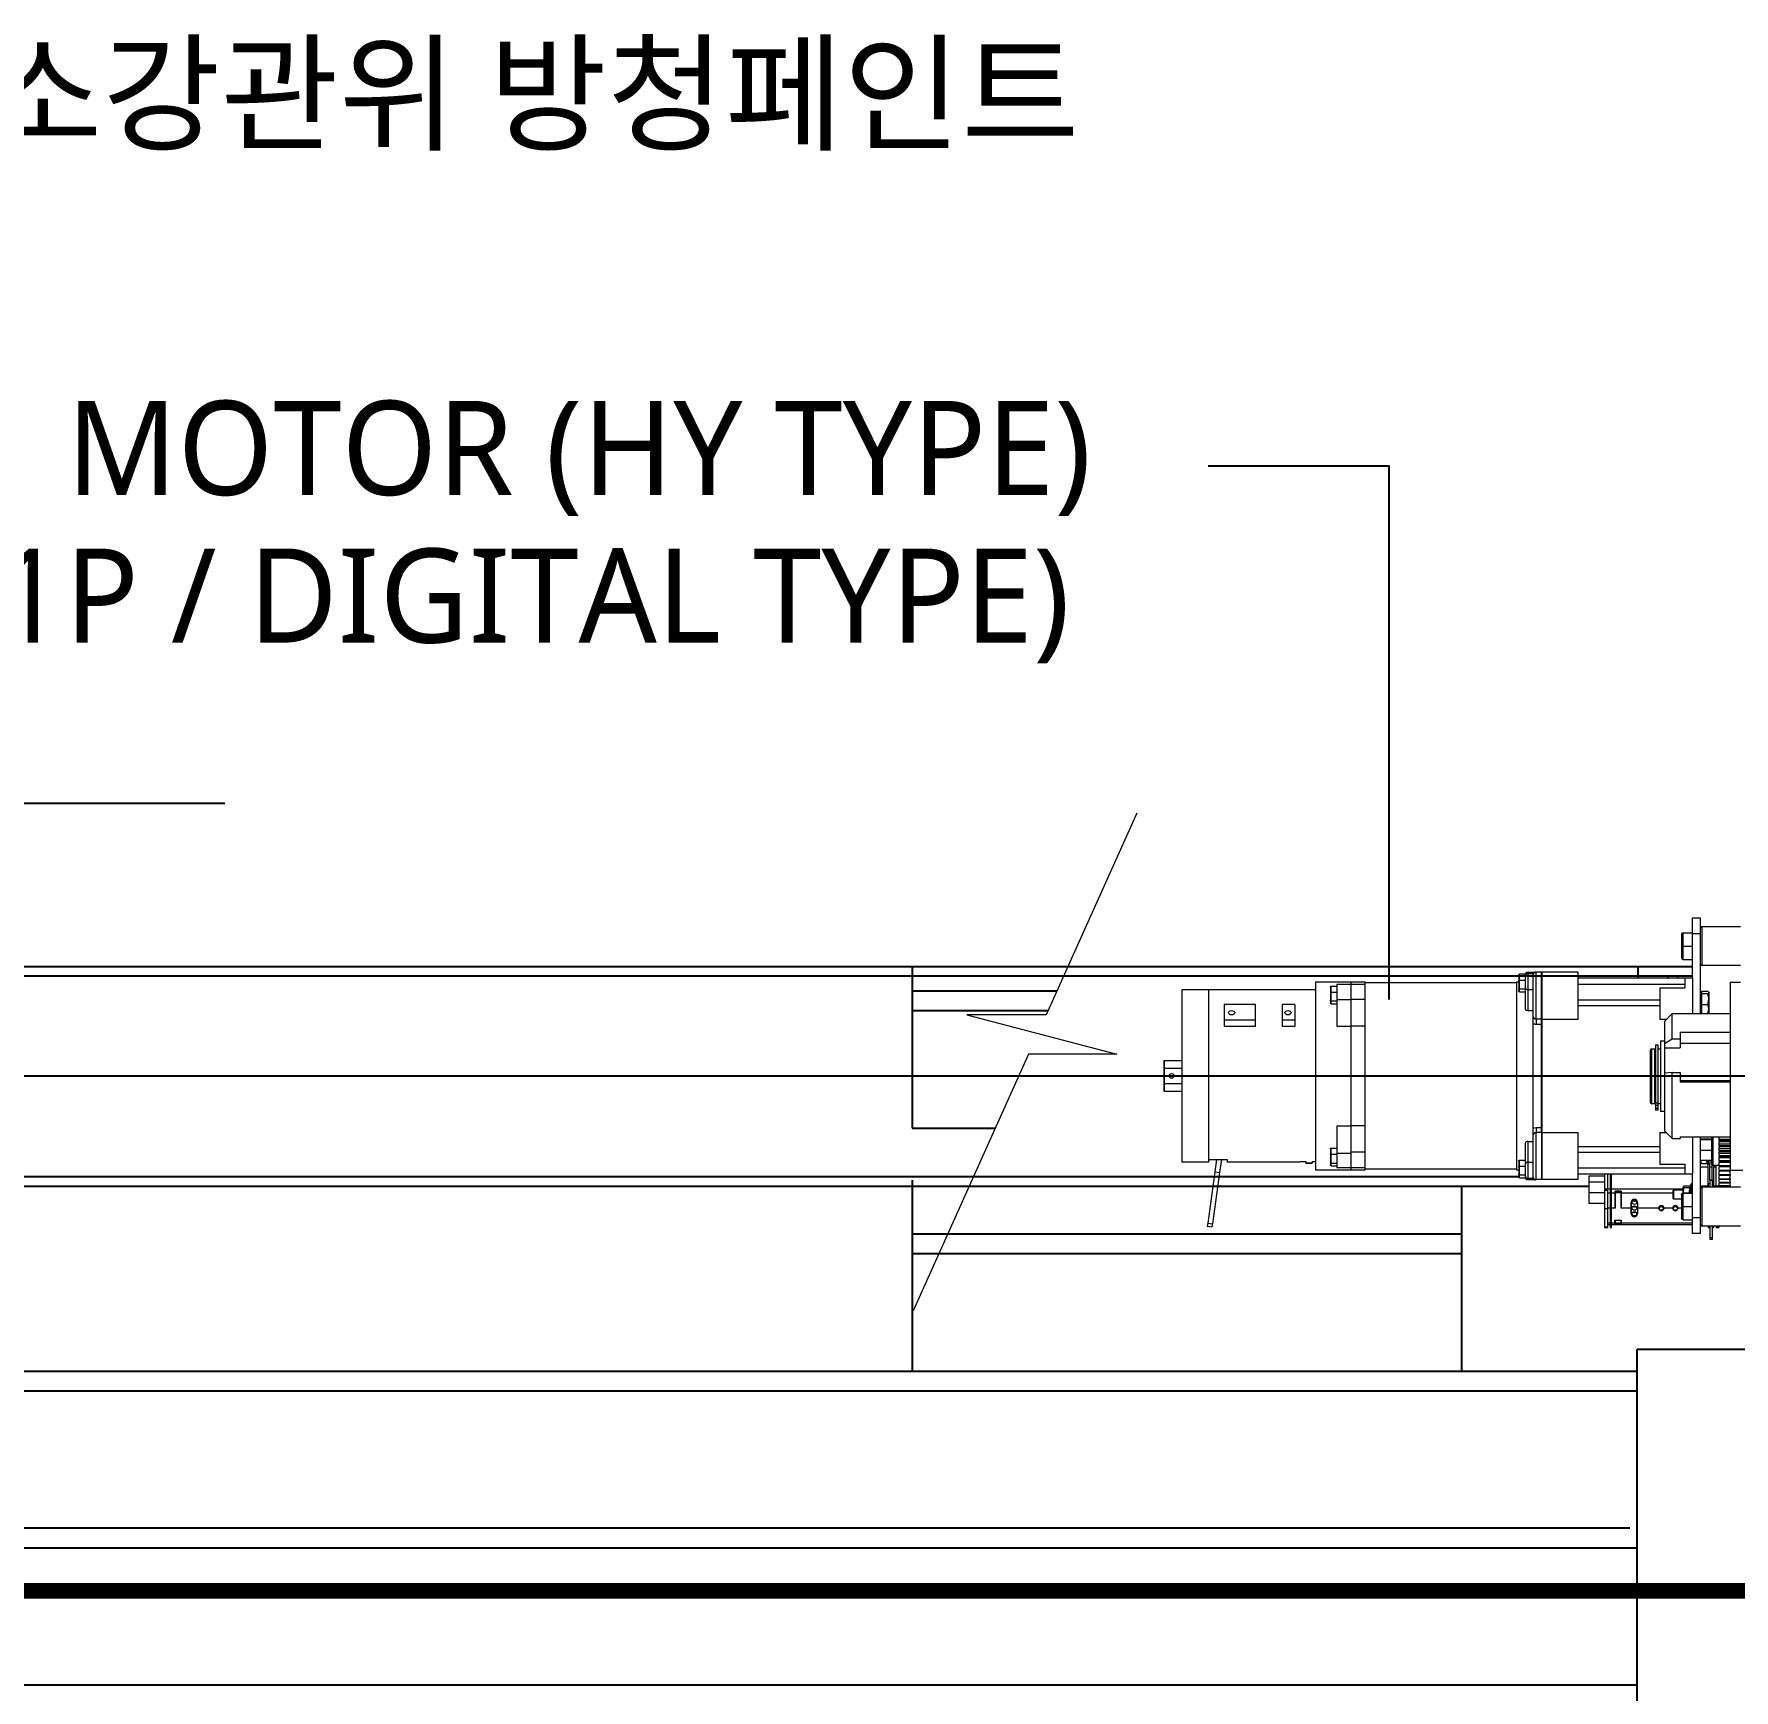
# Model space of a CAD drawing. Extents: x 930 to 96951, y 420 to 531574.
# Drawn here: x 4152 to 5235, y 10125 to 11180 of the extents above; entities that cross this region are included whole.
import ezdxf

# ---------------------------------------------------------------- set-up
doc = ezdxf.new("R2010")
doc.units = 0
doc.header["$LTSCALE"] = 200
doc.header["$MEASUREMENT"] = 0
for name, pattern in [('CEN-GAUN', [32.2, 30, -1, 0.2, -1]), ('CENTER2', [1.125, 0.75, -0.125, 0.125, -0.125]), ('HID', [2.3, 1.5, -0.8]), ('HIDDEN2', [1, 0.5, -0.5])]:
    doc.linetypes.add(name, pattern=pattern)
doc.layers.get('0').update_dxf_attribs({"linetype": 'CONTINUOUS'})
for name, color, linetype in [('524_A_SYM', 7, 'CONTINUOUS'), ('AA-AREA-1', 7, 'CONTINUOUS'), ('CEN', 1, 'CEN-GAUN'), ('CLOUD', 3, 'CONTINUOUS'), ('TEXT', 3, 'CONTINUOUS')]:
    doc.layers.add(name, color=color, linetype=linetype)
doc.styles.add('스타일1', font='malgun.ttf')

msp = doc.modelspace()

# ---------------------------------------------------------------- linework, layer by layer
at = {"color": 7, "linetype": 'Continuous', "lineweight": 15}
for p, q in [((5213.6, 10616.6), (5208.6, 10616.6)), ((5208.6, 10606.6), (5208.6, 10616.6)), ((5213.6, 10606.6), (5213.6, 10616.6)), ((5201.6, 10606.4), (5201.6, 10591.4)), ((5202.6, 10590.4), (5202.6, 10607.4)), ((5202.6, 10607.4), (5208.6, 10607.4)), ((5213.6, 10606.6), (5208.6, 10606.6)), ((5208.6, 10578.6), (5208.6, 10606.6)), ((5213.6, 10555.9), (5213.6, 10606.6)), ((5214.6, 10611.4), (5239.1, 10611.4)), ((5214.6, 10586.4), (5214.6, 10611.4)), ((5201.6, 10598.9), (5208.6, 10598.9)), ((5202.6, 10590.4), (5208.6, 10590.4)), ((5239.1, 10586.4), (5214.6, 10586.4)), ((4968.3, 10576.1), (4999.8, 10576.1)), ((4968.3, 10576.1), (4968.3, 10456.1)), ((4978.3, 10573.4), (4981.8, 10573.4)), ((4978.3, 10562.1), (4978.3, 10573.4)), ((4981.8, 10574.7), (4999.8, 10574.7)), ((4981.8, 10574.7), (4981.8, 10564.8)), ((4990.8, 10576.1), (4990.8, 10456.1)), ((4999.8, 10576.1), (4999.8, 10456.1)), ((4999.8, 10575.6), (5096.3, 10575.6)), ((5096.3, 10576.1), (5097.8, 10576.1)), ((5096.3, 10576.1), (5096.3, 10456.1)), ((5097.8, 10580.5), (5097.8, 10570.3)), ((5098.3, 10581.1), (5101.8, 10581.1)), ((5098.3, 10569.8), (5098.3, 10581.1)), ((5098.3, 10577.2), (5101.8, 10577.2)), ((5101.8, 10581.1), (5101.8, 10559.2)), ((5103.8, 10582.3), (5108.5, 10582.3)), ((5103.8, 10571.1), (5103.8, 10582.3)), ((5103.8, 10581.4), (5106.8, 10581.4)), ((5106.8, 10581.3), (5106.8, 10580.3)), ((5106.8, 10580.3), (5106.8, 10554.3)), ((5135.6, 10582.3), (5108.5, 10582.3)), ((5108.8, 10552.3), (5108.8, 10582.3)), ((5112.3, 10552.3), (5112.3, 10582.3)), ((5112.6, 10582.3), (5112.6, 10552.3)), ((5135.6, 10552.3), (5135.6, 10582.3)), ((5135.6, 10578.6), (5208.6, 10578.6)), ((5135.6, 10574.6), (5203.6, 10574.6)), ((5203.6, 10578.6), (5203.6, 10572.3)), ((5208.6, 10578.6), (5208.6, 10555.9)), ((5232.6, 10575.9), (5239.1, 10575.9)), ((5232.6, 10575.9), (5232.6, 10455.3)), ((4883.1, 10571.1), (4900.1, 10571.1)), ((4883.1, 10571.1), (4883.1, 10461.1)), ((4900.1, 10571.1), (4968.3, 10571.1)), ((4900.1, 10571.1), (4900.1, 10461.1)), ((4977.8, 10572.8), (4977.8, 10562.6)), ((4978.3, 10569.5), (4981.8, 10569.5)), ((4978.3, 10563.9), (4981.8, 10563.9)), ((4978.3, 10562.1), (4981.8, 10562.1)), ((4981.8, 10564.8), (4990.8, 10564.8)), ((4981.8, 10564.8), (4981.8, 10547.8)), ((4999.8, 10564.8), (4990.8, 10564.8)), ((5098.3, 10571.6), (5101.8, 10571.6)), ((5098.3, 10569.8), (5101.8, 10569.8)), ((5103.8, 10571.1), (5106.8, 10571.1)), ((5103.8, 10557.8), (5103.8, 10571.1)), ((5135.6, 10564.6), (5187.6, 10564.6)), ((5187.6, 10572.3), (5187.6, 10552.3)), ((5187.6, 10572.3), (5203.6, 10572.3)), ((5213.6, 10569.6), (5214.2, 10569.6)), ((5214.2, 10570.2), (5214.2, 10556)), ((5214.2, 10570.2), (5218.3, 10570.2)), ((5214.2, 10568.7), (5218.3, 10568.7)), ((5218.6, 10570), (5218.3, 10570.2)), ((5218.3, 10561.6), (5218.9, 10565.1)), ((5218.9, 10569.5), (5218.7, 10569.7)), ((5218.8, 10569.7), (5218.9, 10569.6)), ((5218.9, 10569.6), (5218.9, 10558.8)), ((4910.1, 10561.7), (4910.1, 10547.7)), ((4930.1, 10561.7), (4910.1, 10561.7)), ((4930.1, 10551.7), (4910.1, 10551.7)), ((4930.1, 10547.7), (4930.1, 10561.7)), ((4955.1, 10561.7), (4947.1, 10561.7)), ((4947.1, 10561.7), (4947.1, 10547.7)), ((4955.1, 10551.7), (4947.1, 10551.7)), ((4955.1, 10561.7), (4955.1, 10547.7)), ((5103.8, 10557.8), (5106.8, 10557.8)), ((5106.8, 10554.3), (5106.8, 10549.6)), ((5112.6, 10552.3), (5108.8, 10552.3)), ((5108.8, 10552.3), (5108.8, 10549.1)), ((5112.3, 10480), (5112.3, 10552.3)), ((5112.6, 10552.3), (5112.6, 10480)), ((5112.6, 10552.3), (5135.6, 10552.3)), ((5135.6, 10561.1), (5187.6, 10561.1)), ((5187.6, 10552.3), (5192, 10552.3)), ((5190.6, 10550.9), (5195.6, 10555.9)), ((5195.6, 10555.9), (5232.6, 10555.9)), ((5195.6, 10539.7), (5195.6, 10555.9)), ((5214.2, 10556.6), (5213.6, 10556.6)), ((5214.2, 10561.6), (5218.3, 10561.6)), ((5214.2, 10556), (5218.3, 10556)), ((5218.3, 10556), (5218.9, 10558.8)), ((5218.9, 10556.6), (5218.8, 10556.5)), ((5218.9, 10558.8), (5218.9, 10556.6)), ((4930.1, 10547.7), (4910.1, 10547.7)), ((4955.1, 10547.7), (4947.1, 10547.7)), ((4981.8, 10547.8), (4990.8, 10547.8)), ((4999.8, 10547.8), (4990.8, 10547.8)), ((5106.8, 10549.6), (5106.8, 10482.6)), ((5108.8, 10549.1), (5112.3, 10549.1)), ((5190.6, 10550.9), (5190.6, 10517.8)), ((5200.6, 10544.1), (5200.6, 10539.7)), ((5200.6, 10544.1), (5232.6, 10544.1)), ((5181.6, 10532.4), (5181.6, 10499.4)), ((5182.6, 10533.4), (5184.6, 10533.4)), ((5182.6, 10498.4), (5182.6, 10533.4)), ((5184.6, 10498.4), (5184.6, 10533.4)), ((5184.6, 10531.9), (5185, 10531.9)), ((5185, 10536), (5186.6, 10536)), ((5185, 10536), (5185, 10494.3)), ((5186.6, 10494.3), (5186.6, 10536)), ((5186.6, 10533.4), (5188.1, 10533.4)), ((5188.1, 10538.4), (5190.6, 10538.4)), ((5188.1, 10538.4), (5188.1, 10493.4)), ((5190.6, 10536.8), (5195.6, 10539.7)), ((5190.6, 10534), (5200.6, 10534)), ((5195.6, 10539.7), (5200.6, 10539.7)), ((5200.6, 10539.7), (5200.6, 10534)), ((5200.6, 10537.1), (5232.6, 10537.1)), ((4871.6, 10525.3), (4871.6, 10506.9)), ((4872.1, 10506.3), (4872.1, 10525.9)), ((4872.1, 10525.9), (4883.1, 10525.9)), ((4872.1, 10521), (4883.1, 10521)), ((4872.1, 10511.2), (4883.1, 10511.2)), ((5195.6, 10518.2), (5190.6, 10517.8)), ((5190.6, 10517.8), (5190.6, 10481.2)), ((5195.6, 10518.2), (5200.6, 10518.2)), ((5195.6, 10476.2), (5195.6, 10518.2)), ((5200.6, 10518.2), (5200.6, 10512.4)), ((5200.6, 10513.2), (5232.6, 10513.2)), ((5200.6, 10512.4), (5232.6, 10512.4)), ((4872.1, 10506.3), (4883.1, 10506.3)), ((5184.6, 10498.4), (5182.6, 10498.4)), ((5185, 10499.9), (5184.6, 10499.9)), ((5186.6, 10498.8), (5185, 10498.8)), ((5185, 10497.4), (5186.6, 10497.4)), ((5188.1, 10498.4), (5186.6, 10498.4)), ((5186.6, 10495.4), (5185, 10495.4)), ((5186.6, 10494.3), (5185, 10494.3)), ((5190.6, 10493.4), (5188.1, 10493.4)), ((4981.8, 10484.4), (4990.8, 10484.4)), ((4981.8, 10484.4), (4981.8, 10466.9)), ((4999.8, 10484.4), (4990.8, 10484.4)), ((5106.8, 10482.6), (5106.8, 10478)), ((5106.8, 10478), (5106.8, 10452)), ((5112.3, 10483.1), (5108.8, 10483.1)), ((5108.8, 10483.1), (5108.8, 10480)), ((5112.6, 10480), (5108.8, 10480)), ((5108.8, 10450), (5108.8, 10480)), ((5112.3, 10480), (5112.3, 10450)), ((5112.6, 10480), (5112.6, 10450)), ((5112.6, 10480), (5135.6, 10480)), ((5135.6, 10450), (5135.6, 10480)), ((5187.6, 10480), (5191.8, 10480)), ((5187.6, 10480), (5187.6, 10459.9)), ((5190.6, 10481.2), (5195.6, 10476.2)), ((5195.6, 10476.2), (5200.6, 10476.2)), ((5200.6, 10477.3), (5200.6, 10476.2)), ((5200.6, 10477.3), (5232.6, 10477.3)), ((5208.6, 10477.3), (5208.6, 10453.6)), ((5213.6, 10425.6), (5213.6, 10477.3)), ((5220.6, 10475.9), (5213.6, 10475.9)), ((5220.6, 10477.3), (5220.6, 10460.1)), ((5221.6, 10459.1), (5221.6, 10477.3)), ((5232.6, 10475.6), (5225.6, 10475.6)), ((4977.8, 10469.6), (4977.8, 10459.4)), ((4978.3, 10470.1), (4981.8, 10470.1)), ((4978.3, 10458.8), (4978.3, 10470.1)), ((4978.3, 10466.3), (4981.8, 10466.3)), ((4981.8, 10466.9), (4990.8, 10466.9)), ((4981.8, 10466.9), (4981.8, 10457.5)), ((4999.8, 10467.5), (4990.8, 10467.5)), ((5101.8, 10473), (5101.8, 10451.2)), ((5103.8, 10474.4), (5106.8, 10474.4)), ((5103.8, 10461.1), (5103.8, 10474.4)), ((5135.6, 10471.1), (5187.6, 10471.1)), ((5135.6, 10467.6), (5187.6, 10467.6)), ((5220.6, 10475.3), (5213.6, 10475.3)), ((5220.6, 10468.5), (5213.6, 10468.5)), ((5225.6, 10475), (5232.6, 10475)), ((5225.6, 10475), (5225.6, 10474.2)), ((5232.6, 10474.2), (5225.6, 10474.2)), ((5232.6, 10472.7), (5225.6, 10472.7)), ((5225.6, 10471.8), (5232.6, 10471.8)), ((5225.6, 10471.8), (5225.6, 10471)), ((5232.6, 10471), (5225.6, 10471)), ((5232.6, 10469.7), (5225.6, 10469.7)), ((5225.6, 10468.5), (5232.6, 10468.5)), ((5225.6, 10468.5), (5225.6, 10467.7)), ((5232.6, 10467.7), (5225.6, 10467.7)), ((5232.6, 10466.7), (5225.6, 10466.7)), ((5225.6, 10465.3), (5232.6, 10465.3)), ((5225.6, 10465.3), (5225.6, 10464.5)), ((5232.6, 10464.5), (5225.6, 10464.5)), ((4900.1, 10461.1), (4883.1, 10461.1)), ((4904.2, 10455), (4899.6, 10422.3)), ((4900.1, 10462.8), (4912.1, 10462.8)), ((4907.2, 10454.6), (4902.6, 10421.9)), ((4905.3, 10462.8), (4904.2, 10455)), ((4904.2, 10455), (4907.2, 10454.6)), ((4908.3, 10462.8), (4907.2, 10454.6)), ((4912.1, 10462.8), (4912.1, 10461.1)), ((4958.3, 10461.1), (4912.1, 10461.1)), ((4958.3, 10461.1), (4958.3, 10461.6)), ((4958.3, 10461.6), (4962.1, 10461.6)), ((4962.1, 10461.6), (4962.1, 10460.6)), ((4962.1, 10460.8), (4966.1, 10460.8)), ((4962.1, 10460.6), (4966.1, 10460.6)), ((4966.1, 10461.6), (4966.1, 10460.6)), ((4966.1, 10461.6), (4968.3, 10461.6)), ((4999.8, 10456.1), (4968.3, 10456.1)), ((4978.3, 10460.6), (4981.8, 10460.6)), ((4978.3, 10458.8), (4981.8, 10458.8)), ((4999.8, 10457.5), (4981.8, 10457.5)), ((5096.3, 10456.6), (4999.8, 10456.6)), ((5097.8, 10456.1), (5096.3, 10456.1)), ((5097.8, 10461.9), (5097.8, 10451.7)), ((5098.3, 10462.5), (5101.8, 10462.5)), ((5098.3, 10451.2), (5098.3, 10462.5)), ((5098.3, 10458.6), (5101.8, 10458.6)), ((5103.8, 10461.1), (5106.8, 10461.1)), ((5103.8, 10450), (5103.8, 10461.1)), ((5135.6, 10457.6), (5203.6, 10457.6)), ((5187.6, 10459.9), (5203.6, 10459.9)), ((5203.6, 10459.9), (5203.6, 10453.6)), ((5220.6, 10462.3), (5213.6, 10462.3)), ((5213.8, 10460.6), (5213.6, 10461)), ((5213.6, 10458.2), (5218.6, 10458.2)), ((5214.2, 10460.2), (5213.8, 10462.3)), ((5214.2, 10460.2), (5217.7, 10460.2)), ((5217.4, 10462.3), (5217.7, 10460.2)), ((5218.6, 10459.1), (5218.2, 10460.1)), ((5218.6, 10460), (5219.6, 10460)), ((5218.6, 10447.2), (5218.6, 10460)), ((5218.8, 10460), (5218.8, 10462.3)), ((5219.6, 10462.3), (5219.6, 10459.8)), ((5219.6, 10449.8), (5219.6, 10459.8)), ((5219.6, 10458.2), (5221.1, 10458.2)), ((5221.6, 10459.1), (5220.6, 10460.1)), ((5221.1, 10449.8), (5221.1, 10459.6)), ((5225.6, 10459.1), (5221.6, 10459.1)), ((5222.1, 10446.1), (5222.1, 10459.1)), ((5222.1, 10458.2), (5223.6, 10458.2)), ((5223.6, 10446.1), (5223.6, 10459.1)), ((5232.6, 10463.8), (5225.6, 10463.8)), ((5225.6, 10462.1), (5232.6, 10462.1)), ((5225.6, 10462.1), (5225.6, 10461.3)), ((5232.6, 10461.3), (5225.6, 10461.3)), ((5232.6, 10461.2), (5225.6, 10461.2)), ((5232.6, 10460.9), (5225.6, 10460.9)), ((5225.6, 10459), (5232.6, 10459)), ((5225.6, 10459), (5225.6, 10458.3)), ((5232.6, 10458.3), (5225.6, 10458.3)), ((5232.6, 10458.2), (5225.6, 10458.2)), ((5232.6, 10458.1), (5225.6, 10458.1)), ((5225.6, 10456), (5232.6, 10456)), ((5225.6, 10456), (5225.6, 10455.3)), ((5232.6, 10455.3), (5225.6, 10455.3)), ((5240.6, 10455.9), (5232.6, 10455.9)), ((5098.3, 10453), (5101.8, 10453)), ((5098.3, 10451.2), (5101.8, 10451.2)), ((5106.8, 10450.8), (5103.8, 10450.8)), ((5103.8, 10450), (5108.8, 10450)), ((5106.8, 10452), (5106.8, 10450.8)), ((5135.6, 10450), (5108.8, 10450)), ((5135.6, 10453.6), (5208.6, 10453.6)), ((5142.5, 10452.5), (5142.5, 10434.9)), ((5142.5, 10452.5), (5152.5, 10452.5)), ((5142.5, 10448.7), (5152.5, 10448.7)), ((5152.5, 10453.6), (5152.5, 10419.4)), ((5154.5, 10443.9), (5152.5, 10443.9)), ((5152.5, 10443.3), (5154.5, 10443.3)), ((5154.5, 10419.4), (5154.5, 10453.6)), ((5156, 10444), (5154.5, 10444)), ((5156, 10453.6), (5156, 10419.4)), ((5157, 10443.9), (5156, 10443.9)), ((5156, 10443.3), (5157, 10443.3)), ((5157, 10419.4), (5157, 10453.6)), ((5202.6, 10444), (5157, 10444)), ((5196.1, 10443.1), (5196.7, 10443.6)), ((5196.1, 10438.2), (5196.1, 10443.1)), ((5196.7, 10443.6), (5202.6, 10443.6)), ((5196.7, 10437.6), (5196.7, 10443.6)), ((5202.6, 10445.4), (5202.8, 10445.7)), ((5202.6, 10441.5), (5202.6, 10445.4)), ((5203.2, 10446.1), (5206.7, 10446.1)), ((5203.2, 10444.9), (5206.7, 10444.9)), ((5207.2, 10446.2), (5207.8, 10447.6)), ((5207.8, 10447.6), (5208.6, 10447.6)), ((5207.8, 10441.5), (5207.8, 10447.6)), ((5208.6, 10425.6), (5208.6, 10453.6)), ((5213.6, 10445.4), (5213.8, 10445.7)), ((5214.2, 10446.1), (5217.7, 10446.1)), ((5214.6, 10445.4), (5239.1, 10445.4)), ((5214.6, 10420.4), (5214.6, 10445.4)), ((5218.2, 10446.2), (5218.8, 10447.6)), ((5218.8, 10447.6), (5219.6, 10447.6)), ((5218.8, 10445.4), (5218.8, 10447.6)), ((5219.6, 10449.8), (5221.1, 10449.8)), ((5219.6, 10449.8), (5219.6, 10449.6)), ((5219.6, 10449.6), (5221.1, 10449.6)), ((5219.6, 10449.6), (5219.6, 10445.4)), ((5221.1, 10449.8), (5221.1, 10449.6)), ((5221.1, 10449.6), (5221.1, 10445.4)), ((5221.1, 10445.6), (5221.6, 10445.6)), ((5221.6, 10446.1), (5224.7, 10446.1)), ((5221.6, 10446.1), (5221.6, 10445.4)), ((5225.1, 10445.4), (5225.1, 10445.5)), ((5225.6, 10453.2), (5232.6, 10453.2)), ((5225.6, 10453.2), (5225.6, 10452.6)), ((5232.6, 10452.6), (5225.6, 10452.6)), ((5225.6, 10450.6), (5232.6, 10450.6)), ((5225.6, 10450.6), (5225.6, 10450)), ((5232.6, 10450), (5225.6, 10450)), ((5225.6, 10448.3), (5232.6, 10448.3)), ((5225.6, 10448.3), (5225.6, 10447.7)), ((5232.6, 10447.7), (5225.6, 10447.7)), ((5225.6, 10446.2), (5232.6, 10446.2)), ((5225.6, 10446.2), (5225.6, 10445.7)), ((5232.6, 10445.7), (5225.6, 10445.7)), ((5232.6, 10453.2), (5232.6, 10452.6)), ((5232.6, 10450.6), (5232.6, 10450)), ((5232.6, 10448.3), (5232.6, 10447.7)), ((5232.6, 10446.2), (5232.6, 10445.7)), ((5142.5, 10441.8), (5152.5, 10441.8)), ((5142.5, 10434.9), (5152.5, 10434.9)), ((5154.5, 10441.6), (5156, 10441.6)), ((5157, 10441.6), (5159.2, 10441.6)), ((5163.1, 10442.7), (5159.2, 10442.7)), ((5159.2, 10431.9), (5159.2, 10442.7)), ((5159.2, 10442.6), (5163, 10442.6)), ((5159.2, 10442.6), (5159.2, 10431.9)), ((5159.2, 10441.7), (5163, 10441.7)), ((5159.2, 10432.2), (5159.2, 10432.2)), ((5163, 10442.6), (5163, 10431.9)), ((5163.1, 10432.2), (5163, 10432.2)), ((5163.1, 10431.9), (5163.1, 10442.7)), ((5163.1, 10441.6), (5196.1, 10441.6)), ((5169.5, 10431.9), (5169.5, 10435.5)), ((5169.6, 10435.5), (5169.6, 10435.9)), ((5169.6, 10428.2), (5169.6, 10435.5)), ((5173.5, 10435.5), (5173.5, 10435.9)), ((5173.5, 10435.5), (5173.5, 10428.2)), ((5173.5, 10435.5), (5173.5, 10431.9)), ((5196.7, 10437.6), (5196.1, 10438.2)), ((5201.6, 10437.6), (5196.7, 10437.6)), ((5201.6, 10440.5), (5201.6, 10425.4)), ((5202.6, 10441.5), (5208.6, 10441.5)), ((5202.6, 10441.3), (5202.6, 10441.5)), ((5202.6, 10441.3), (5208.6, 10441.3)), ((5202.6, 10424.3), (5202.6, 10441.3)), ((5202.6, 10432.8), (5208.6, 10432.8)), ((4899.6, 10422.3), (4902.6, 10421.9)), ((5152.5, 10431.5), (5154.5, 10431.5)), ((5156, 10431.9), (5154.5, 10431.9)), ((5156, 10422.2), (5154.5, 10422.2)), ((5154.5, 10421.3), (5156, 10421.3)), ((5156, 10431.5), (5157, 10431.5)), ((5159.2, 10431.9), (5157, 10431.9)), ((5159.1, 10422.2), (5157, 10422.2)), ((5157, 10421.3), (5208.6, 10421.3)), ((5159.1, 10424.2), (5163.1, 10424.2)), ((5159.1, 10421.8), (5159.1, 10424.2)), ((5159.2, 10424), (5159.1, 10424)), ((5159.2, 10422.7), (5159.1, 10422.7)), ((5163.1, 10421.8), (5159.1, 10421.8)), ((5159.2, 10424.2), (5159.2, 10421.8)), ((5159.2, 10424.1), (5163.1, 10424.1)), ((5163.1, 10422.2), (5159.2, 10422.2)), ((5159.2, 10421.8), (5163.1, 10421.8)), ((5169.5, 10431.9), (5163, 10431.9)), ((5163.1, 10424.2), (5163.1, 10421.8)), ((5163.1, 10421.8), (5163.1, 10424.2)), ((5163.1, 10424), (5163.1, 10424)), ((5163.1, 10422.7), (5163.1, 10422.7)), ((5208.6, 10422.2), (5163.1, 10422.2)), ((5169.5, 10428.2), (5169.5, 10431.9)), ((5169.6, 10428.7), (5169.5, 10429.1)), ((5186.9, 10431.9), (5173.5, 10431.9)), ((5173.5, 10431.9), (5173.5, 10428.2)), ((5173.5, 10429.1), (5173.5, 10428.7)), ((5186.9, 10431.8), (5186.9, 10431.9)), ((5190.4, 10431.9), (5190.4, 10431.8)), ((5195.9, 10431.9), (5190.4, 10431.9)), ((5195.9, 10431.8), (5195.9, 10431.9)), ((5199.4, 10431.9), (5199.4, 10431.8)), ((5201.6, 10431.9), (5199.4, 10431.9)), ((5202.6, 10424.3), (5208.6, 10424.3)), ((5213.6, 10425.6), (5208.6, 10425.6)), ((5208.6, 10415.6), (5208.6, 10425.6)), ((5213.6, 10415.6), (5213.6, 10425.6)), ((5213.6, 10421.3), (5213.6, 10421.3)), ((4899.3, 10420.4), (4902.3, 10419.9)), ((5154.5, 10419.7), (5152.5, 10419.7)), ((5152.5, 10419.4), (5154.5, 10419.4)), ((5157, 10419.7), (5156, 10419.7)), ((5156, 10419.4), (5157, 10419.4)), ((5213.6, 10415.6), (5208.6, 10415.6)), ((5239.1, 10420.4), (5214.6, 10420.4)), ((5218.6, 10420.4), (5218.6, 10419.4)), ((5219.6, 10419.7), (5218.6, 10419.7)), ((5218.6, 10419.4), (5219.6, 10419.4)), ((5219.6, 10420.4), (5219.6, 10413.1)), ((5219.6, 10413.1), (5221.1, 10413.1)), ((5219.6, 10413.1), (5219.6, 10411.9)), ((5221.1, 10411.9), (5219.6, 10411.9)), ((5221.1, 10420.4), (5221.1, 10413.1)), ((5222.1, 10419.7), (5221.1, 10419.7)), ((5221.1, 10419.4), (5222.1, 10419.4)), ((5221.1, 10413.1), (5221.1, 10411.9)), ((5222.1, 10419.4), (5222.1, 10420.4)), ((5223.6, 10420.4), (5223.6, 10419.4)), ((5225.6, 10419.7), (5223.6, 10419.7)), ((5223.6, 10419.4), (5225.6, 10419.4)), ((5225.6, 10419.4), (5225.6, 10420.4))]:
    msp.add_line(p, q, dxfattribs=at)
at = {"color": 4}
for p, q in [((4711.3, 10585.9, 0), (4711.3, 10482.8, 0)), ((4711.3, 10570.3, 0), (4803.6, 10570.3, 0)), ((4711.3, 10557.8, 0), (4798, 10557.8, 0)), ((4711.3, 10482.8, 0), (4764.3, 10482.8, 0)), ((4711.3, 10449.7), (4711.3, 10327.9)), ((5061.3, 10445.9), (5061.3, 10327.9)), ((4711.3, 10415.4), (5061.3, 10415.4)), ((4711.3, 10402.9), (5061.3, 10402.9)), ((2373.9, 10327.9), (5173.3, 10327.9)), ((2373.9, 10315.4), (5173.3, 10315.4)), ((5168.6, 10227.9), (2369.2, 10227.9)), ((2373.9, 10215.4), (5173.3, 10215.4)), ((2373.9, 10127.9), (5173.3, 10127.9))]:
    msp.add_line(p, q, dxfattribs=at)
at = {"color": 1, "linetype": 'CENTER2', "ltscale": 50}
msp.add_line((5421.6, 10515.9, 0), (2173.5, 10515.9, 0), dxfattribs=at)
for p, q in [((5173.3, 10341.9), (5273.6, 10341.9)), ((5173.3, 7197.8), (5173.3, 10341.9))]:
    msp.add_line(p, q)
at = {"color": 1}
msp.add_line((5268.9, 10187.8), (2273.5, 10187.8), dxfattribs=at)
at = {"color": 1, "elevation": 0}
msp.add_lwpolyline([(5015.2, 10564.9), (5015.2, 10904.7), (4899.9, 10904.7)], dxfattribs=at)
msp.add_lwpolyline([(5015.2, 10564.9, 0, 40, 0), (5015.2, 10699.6, 0, 0, 0), (5015.2, 10857.7, 0, 0, 0), (5015.2, 10857.7, 0, 0, 0)], format="xyseb", dxfattribs=at)
at = {"color": 7, "linetype": 'Continuous', "lineweight": 15, "elevation": 0}
msp.add_lwpolyline([(4854.5, 10683.5), (4796.7, 10555), (4746.2, 10555), (4841.7, 10530), (4785.5, 10530), (4712, 10366.4)], dxfattribs=at)
at = {"color": 7, "linetype": 'Continuous', "lineweight": 15, "flags": 128}
for points in [[(5218.3, 10568.7), (5218.9, 10569.3), (5218.9, 10569.5)], [(5218.9, 10565.1), (5218.9, 10565.4), (5218.3, 10568.7)], [(4914.8, 10555), (4914, 10555.1), (4913.4, 10555.4), (4913, 10555.9), (4912.8, 10556.4), (4913, 10557), (4913.4, 10557.4), (4914, 10557.7), (4914.8, 10557.8), (4915.6, 10557.7), (4916.2, 10557.4), (4916.6, 10557), (4916.8, 10556.4), (4916.6, 10555.9), (4916.2, 10555.4), (4915.6, 10555.1), (4914.8, 10555)], [(4950.8, 10555), (4950, 10555.1), (4949.4, 10555.4), (4949, 10555.9), (4948.8, 10556.4), (4949, 10557), (4949.4, 10557.4), (4950, 10557.7), (4950.8, 10557.8), (4951.6, 10557.7), (4952.2, 10557.4), (4952.6, 10557), (4952.8, 10556.4), (4952.6, 10555.9), (4952.2, 10555.4), (4951.6, 10555.1), (4950.8, 10555)], [(5101.8, 10559.2), (5101.9, 10558.8), (5102.2, 10558.3), (5102.7, 10558), (5103.4, 10557.8), (5103.8, 10557.8)], [(5218.9, 10558.8), (5218.9, 10559), (5218.3, 10561.6)], [(5218.9, 10556.7), (5218.9, 10556.5), (5218.3, 10556)], [(5108.8, 10483.1), (5107.7, 10482.9), (5106.8, 10482.6)], [(5103.8, 10474.4), (5103.1, 10474.3), (5102.6, 10474.1), (5102.1, 10473.7), (5101.9, 10473.3), (5101.8, 10473)], [(5213.9, 10460.6), (5214, 10460.4), (5214.2, 10460.2)], [(5218.5, 10459.7), (5218.1, 10462.1), (5218.1, 10462.3)], [(5218.2, 10460), (5218.3, 10459.9), (5218.5, 10459.7)], [(5202.9, 10441.5), (5202.7, 10442.4), (5203.2, 10444.9)], [(5203.2, 10444.9), (5203, 10445.1), (5202.8, 10445.7), (5203.2, 10446.1)], [(5206.7, 10446.1), (5206.4, 10445.5), (5206.7, 10444.9)], [(5206.7, 10444.9), (5206.4, 10442.2), (5206.4, 10441.5)], [(5207.5, 10445.4), (5207.1, 10446), (5207.2, 10446.2)], [(5214, 10445.2), (5213.8, 10445.7), (5214.2, 10446.1)], [(5217.7, 10446.1), (5217.4, 10445.5), (5217.4, 10445.4)], [(5218.5, 10445.4), (5218.1, 10446), (5218.2, 10446.2)], [(5225.1, 10445.5), (5224.8, 10446), (5224.7, 10446.1)], [(5170, 10435.5), (5170.1, 10436), (5170.4, 10436.5), (5170.9, 10436.8), (5171.5, 10436.9), (5172.1, 10436.8), (5172.6, 10436.5), (5172.9, 10436), (5173, 10435.5), (5172.9, 10435), (5172.6, 10434.6), (5172.1, 10434.3), (5171.5, 10434.2), (5170.9, 10434.3), (5170.4, 10434.6), (5170.1, 10435), (5170, 10435.5)], [(5170, 10431.9), (5170.1, 10432.4), (5170.4, 10432.8), (5170.9, 10433.1), (5171.5, 10433.2), (5172.1, 10433.1), (5172.6, 10432.8), (5172.9, 10432.4), (5173, 10431.9), (5172.9, 10431.4), (5172.6, 10430.9), (5172.1, 10430.6), (5171.5, 10430.5), (5170.9, 10430.6), (5170.4, 10430.9), (5170.1, 10431.4), (5170, 10431.9)], [(5190.4, 10431.8), (5190.2, 10432.4), (5189.8, 10433), (5189.3, 10433.3), (5188.6, 10433.4), (5187.9, 10433.3), (5187.4, 10433), (5187, 10432.4), (5186.9, 10431.8), (5187, 10431.2), (5187.4, 10430.7), (5187.9, 10430.4), (5188.6, 10430.2), (5189.3, 10430.4), (5189.8, 10430.7), (5190.2, 10431.2), (5190.4, 10431.8)], [(5189.9, 10431.6), (5189.8, 10431.2), (5189.5, 10430.8), (5189.1, 10430.6), (5188.6, 10430.5), (5188.1, 10430.6), (5187.7, 10430.8), (5187.4, 10431.2), (5187.4, 10431.6), (5187.4, 10432.1), (5187.7, 10432.4), (5188.1, 10432.7), (5188.6, 10432.8), (5189.1, 10432.7), (5189.5, 10432.4), (5189.8, 10432.1), (5189.9, 10431.6)], [(5199.4, 10431.8), (5199.2, 10432.4), (5198.8, 10433), (5198.3, 10433.3), (5197.6, 10433.4), (5196.9, 10433.3), (5196.4, 10433), (5196, 10432.4), (5195.9, 10431.8), (5196, 10431.2), (5196.4, 10430.7), (5196.9, 10430.4), (5197.6, 10430.2), (5198.3, 10430.4), (5198.8, 10430.7), (5199.2, 10431.2), (5199.4, 10431.8)], [(5198.9, 10431.6), (5198.8, 10431.2), (5198.5, 10430.8), (5198.1, 10430.6), (5197.6, 10430.5), (5197.1, 10430.6), (5196.7, 10430.8), (5196.4, 10431.2), (5196.4, 10431.6), (5196.4, 10432.1), (5196.7, 10432.4), (5197.1, 10432.7), (5197.6, 10432.8), (5198.1, 10432.7), (5198.5, 10432.4), (5198.8, 10432.1), (5198.9, 10431.6)], [(4899.6, 10422.3), (4899.6, 10422), (4899.5, 10421.6), (4899.5, 10421.2), (4899.4, 10420.9), (4899.4, 10420.7), (4899.3, 10420.5), (4899.3, 10420.4), (4899.3, 10420.4)], [(4902.6, 10421.9), (4902.5, 10421.5), (4902.5, 10421.2), (4902.4, 10420.8), (4902.4, 10420.5), (4902.3, 10420.3), (4902.3, 10420.1), (4902.3, 10420), (4902.3, 10419.9)], [(5170, 10428.2), (5170.1, 10428.8), (5170.4, 10429.2), (5170.9, 10429.5), (5171.5, 10429.6), (5172.1, 10429.5), (5172.6, 10429.2), (5172.9, 10428.8), (5173, 10428.2), (5172.9, 10427.7), (5172.6, 10427.3), (5172.1, 10427), (5171.5, 10426.9), (5170.9, 10427), (5170.4, 10427.3), (5170.1, 10427.7), (5170, 10428.2)]]:
    msp.add_lwpolyline(points, dxfattribs=at)
at = {"color": 7, "linetype": 'Continuous', "lineweight": 15}
msp.add_circle((4876.6, 10516.1), 1.5, dxfattribs=at)
for centre, radius, start, end in [((5202.6, 10606.4), 1, 90, 180), ((5214.6, 10610.4), 1, 90, 180), ((5202.6, 10591.4), 1, 180, 270), ((5214.6, 10587.4), 1, 180, 270), ((5103.8, 10580.3), 2, 90, 180), ((5103.8, 10579.4), 2, 90, 180), ((5108.5, 10580.3), 1.99, 87.8068, 147.9585), ((5108.8, 10580.3), 2, 90, 180), ((5103.6, 10572.9), 1.79, 190.8118, 277.7528), ((5108.8, 10554.3), 2, 180, 270), ((5108.8, 10553.2), 4.11, 240.9084, 270.0407), ((5182.6, 10532.4), 1, 90, 180), ((5182.6, 10499.4), 1, 180, 270), ((5108.8, 10478), 2, 90, 180), ((5232.1, 10472.6), 0.5, 0, 90), ((5103.6, 10459.3), 1.79, 82.2473, 169.1881), ((5217.6, 10459.3), 0.961, 24.8308, 87.3115), ((5103.8, 10452.8), 2, 180, 270), ((5103.8, 10452), 2, 180, 270), ((5108.8, 10452), 2, 180, 270), ((5108.5, 10451.9), 1.99, 212.0327, 272.1933), ((5206.7, 10445.9), 0.973, 269.1301, 326.5487), ((5215.9, 10442.8), 8.78, 162.7878, 188.4523), ((5214.6, 10444.4), 1, 90, 180), ((5171.5, 10435.4), 2.01, 4.4312, 175.5688), ((5171.5, 10435.4), 1.96, 4.4311, 175.5689), ((5171.5, 10437.9), 1.62, 236.001, 303.999), ((5171.5, 10434.3), 1.62, 236.0007, 303.9993), ((5188.6, 10431.7), 1.76, 4.4311, 175.5689), ((5197.6, 10431.7), 1.76, 4.4311, 175.5689), ((5171.5, 10428.4), 2.01, 184.431, 355.569), ((5171.5, 10428.4), 1.96, 184.4309, 355.5691), ((5171.5, 10430.7), 1.62, 236.001, 303.999), ((5214.6, 10421.4), 1, 180, 270)]:
    msp.add_arc(centre, radius, start, end, dxfattribs=at)
at = {"color": 7, "linetype": 'Continuous', "lineweight": 15, "extrusion": (0, 0, -1)}
for centre, major_axis, ratio, start_param, end_param in [((4978.3, 10572.8), (0, 0.565), 0.884658, 4.712389, 6.283185), ((5098.3, 10580.5), (0, 0.565), 0.884658, 4.712389, 6.283185), ((5098.3, 10577), (-0.5, 0), 0.361031, 0, 1.570796), ((4978.3, 10569.4), (-0.5, 0), 0.361031, 0, 1.570796), ((4978.3, 10564.3), (-0.5, 0), 0.769349, 4.712389, 6.283185), ((4978.3, 10562.6), (0, 0.565), 0.884658, 3.141593, 4.712389), ((5098.3, 10571.9), (-0.5, 0), 0.769349, 4.712389, 6.283185), ((5098.3, 10570.3), (0, 0.565), 0.884658, 3.141593, 4.712389), ((4872.1, 10525.3), (0, 0.577), 0.866025, 4.712389, 6.283185), ((4872.1, 10520.7), (-0.5, 0), 0.57735, 0, 1.570796), ((4872.1, 10511.5), (-0.5, 0), 0.57735, 4.712389, 6.283185), ((4872.1, 10506.9), (0, 0.577), 0.866025, 3.141593, 4.712389), ((4978.3, 10469.6), (0, 0.565), 0.884658, 4.712389, 6.283185), ((4978.3, 10466.1), (-0.5, 0), 0.361031, 0, 1.570796), ((4978.3, 10461), (-0.5, 0), 0.769349, 4.712389, 6.283185), ((4978.3, 10459.4), (0, 0.565), 0.884658, 3.141593, 4.712389), ((5098.3, 10461.9), (0, 0.565), 0.884658, 4.712389, 6.283185), ((5098.3, 10458.4), (-0.5, 0), 0.361031, 0, 1.570796), ((5098.3, 10453.3), (-0.5, 0), 0.769349, 4.712389, 6.283185), ((5098.3, 10451.7), (0, 0.565), 0.884658, 3.141593, 4.712389), ((5202.6, 10440.5), (0, 1.01), 0.992869, 4.712389, 6.283185), ((5202.6, 10440.4), (-1, 0), 0.99266, 0, 1.570796), ((5202.6, 10432.8), (-1, 0), 0.014523, 4.712389, 6.283185), ((5202.6, 10425.4), (0, 1.01), 0.992869, 3.141593, 4.712389)]:
    msp.add_ellipse(centre, major_axis=major_axis, ratio=ratio, start_param=start_param, end_param=end_param, dxfattribs=at)
at = {"color": 7, "linetype": 'Continuous', "lineweight": 15}
for points, knots in [([(5225.6, 10475.6), (5225.6, 10475.7), (5225.6, 10475.8), (5225.6, 10476), (5225.6, 10476.1), (5225.6, 10476.3), (5225.6, 10476.7), (5225.6, 10477.1), (5225.6, 10477.4)], [0, 0, 0, 0, 0.06513, 0.130019, 0.194933, 0.26003, 0.520994, 1, 1, 1, 1]), ([(5225.6, 10475), (5225.6, 10475.1), (5225.6, 10475.2), (5225.6, 10475.2), (5225.6, 10475.3), (5225.6, 10475.3), (5225.6, 10475.5), (5225.6, 10475.6), (5225.6, 10475.6)], [0, 0, 0, 0, 0.478998, 0.739961, 0.805063, 0.869981, 0.93487, 1, 1, 1, 1]), ([(5225.6, 10472.7), (5225.6, 10472.8), (5225.6, 10472.9), (5225.6, 10473), (5225.6, 10473.2), (5225.6, 10473.3), (5225.6, 10473.6), (5225.6, 10474), (5225.6, 10474.2)], [0, 0, 0, 0, 0.065129, 0.13002, 0.19493, 0.260031, 0.520993, 1, 1, 1, 1]), ([(5225.6, 10471.8), (5225.6, 10471.9), (5225.6, 10472.1), (5225.6, 10472.2), (5225.6, 10472.3), (5225.6, 10472.4), (5225.6, 10472.5), (5225.6, 10472.6), (5225.6, 10472.7)], [0, 0, 0, 0, 0.4790097, 0.7399642, 0.8050643, 0.8699846, 0.9348699, 1, 1, 1, 1]), ([(5225.6, 10469.7), (5225.6, 10469.8), (5225.6, 10469.9), (5225.6, 10470), (5225.6, 10470.2), (5225.6, 10470.3), (5225.6, 10470.5), (5225.6, 10470.8), (5225.6, 10471)], [0, 0, 0, 0, 0.065129, 0.130017, 0.194935, 0.260035, 0.521001, 1, 1, 1, 1]), ([(5225.6, 10468.5), (5225.6, 10468.7), (5225.6, 10469), (5225.6, 10469.2), (5225.6, 10469.3), (5225.6, 10469.4), (5225.6, 10469.5), (5225.6, 10469.7), (5225.6, 10469.7)], [0, 0, 0, 0, 0.478998, 0.73997, 0.80507, 0.86998, 0.934869, 1, 1, 1, 1]), ([(5225.6, 10466.7), (5225.6, 10466.8), (5225.6, 10466.9), (5225.6, 10467), (5225.6, 10467.1), (5225.6, 10467.2), (5225.6, 10467.4), (5225.6, 10467.6), (5225.6, 10467.7)], [0, 0, 0, 0, 0.06513, 0.130022, 0.194935, 0.260037, 0.520994, 1, 1, 1, 1]), ([(5225.6, 10465.3), (5225.6, 10465.5), (5225.6, 10465.8), (5225.6, 10466.1), (5225.6, 10466.2), (5225.6, 10466.4), (5225.6, 10466.5), (5225.6, 10466.7), (5225.6, 10466.7)], [0, 0, 0, 0, 0.478999, 0.739969, 0.805063, 0.86998, 0.93487, 1, 1, 1, 1]), ([(5225.6, 10463.8), (5225.6, 10463.8), (5225.6, 10463.9), (5225.6, 10464.1), (5225.6, 10464.1), (5225.6, 10464.2), (5225.6, 10464.2), (5225.6, 10464.4), (5225.6, 10464.5)], [0, 0, 0, 0, 0.0651278, 0.1300214, 0.1949377, 0.2600294, 0.5209939, 1, 1, 1, 1]), ([(5225.6, 10462.1), (5225.6, 10462.3), (5225.6, 10462.8), (5225.6, 10463.1), (5225.6, 10463.3), (5225.6, 10463.4), (5225.6, 10463.6), (5225.6, 10463.7), (5225.6, 10463.8)], [0, 0, 0, 0, 0.479003, 0.739973, 0.805071, 0.869983, 0.93487, 1, 1, 1, 1]), ([(5225.6, 10461.2), (5225.6, 10461.2), (5225.6, 10461.2), (5225.6, 10461.3), (5225.6, 10461.3)], [0, 0, 0, 0, 0.191794, 1, 1, 1, 1]), ([(5225.6, 10459), (5225.6, 10459.3), (5225.6, 10459.7), (5225.6, 10460.2), (5225.6, 10460.4), (5225.6, 10460.5), (5225.6, 10460.7), (5225.6, 10460.8), (5225.6, 10460.9)], [0, 0, 0, 0, 0.479006, 0.739965, 0.805063, 0.869981, 0.934869, 1, 1, 1, 1]), ([(5225.6, 10456), (5225.6, 10456.3), (5225.6, 10456.9), (5225.6, 10457.3), (5225.6, 10457.6), (5225.6, 10457.7), (5225.6, 10457.9), (5225.6, 10458), (5225.6, 10458.1)], [0, 0, 0, 0, 0.4790062, 0.7399674, 0.8050669, 0.8699809, 0.9348696, 1, 1, 1, 1]), ([(5225.6, 10453.2), (5225.6, 10453.6), (5225.6, 10454.1), (5225.6, 10454.7), (5225.6, 10454.9), (5225.6, 10455.1), (5225.6, 10455.3), (5225.6, 10455.4), (5225.6, 10455.4)], [0, 0, 0, 0, 0.479001, 0.739967, 0.805067, 0.869982, 0.934871, 1, 1, 1, 1]), ([(5232.6, 10453.2), (5232.6, 10453.6), (5232.6, 10454.1), (5232.6, 10454.7), (5232.6, 10454.9), (5232.6, 10455.1), (5232.6, 10455.3), (5232.6, 10455.4), (5232.6, 10455.4)], [0, 0, 0, 0, 0.479001, 0.739967, 0.805067, 0.869982, 0.934871, 1, 1, 1, 1]), ([(5225.6, 10450.6), (5225.6, 10451), (5225.6, 10451.6), (5225.6, 10452.2), (5225.6, 10452.4), (5225.6, 10452.5), (5225.6, 10452.6)], [0, 0, 0, 0, 0.569585, 0.879895, 0.95731, 1, 1, 1, 1]), ([(5225.6, 10448.3), (5225.6, 10448.7), (5225.6, 10449.3), (5225.6, 10449.8), (5225.6, 10450)], [0, 0, 0, 0, 0.664351, 1, 1, 1, 1]), ([(5225.6, 10446.2), (5225.6, 10446.6), (5225.6, 10447.1), (5225.6, 10447.6), (5225.6, 10447.7)], [0, 0, 0, 0, 0.7895131, 1, 1, 1, 1]), ([(5225.6, 10445.4), (5225.6, 10445.5), (5225.6, 10445.6), (5225.6, 10445.7), (5225.6, 10445.7)], [0, 0, 0, 0, 0.785381, 1, 1, 1, 1]), ([(5232.6, 10450.6), (5232.6, 10451), (5232.6, 10451.6), (5232.6, 10452.2), (5232.6, 10452.4), (5232.6, 10452.5), (5232.6, 10452.6)], [0, 0, 0, 0, 0.569585, 0.879895, 0.95731, 1, 1, 1, 1]), ([(5232.6, 10448.3), (5232.6, 10448.7), (5232.6, 10449.3), (5232.6, 10449.8), (5232.6, 10450)], [0, 0, 0, 0, 0.664351, 1, 1, 1, 1]), ([(5232.6, 10446.2), (5232.6, 10446.6), (5232.6, 10447.1), (5232.6, 10447.6), (5232.6, 10447.7)], [0, 0, 0, 0, 0.7895131, 1, 1, 1, 1]), ([(5232.6, 10445.5), (5232.6, 10445.5), (5232.6, 10445.6), (5232.6, 10445.7), (5232.6, 10445.7)], [0, 0, 0, 0, 0.752288, 1, 1, 1, 1])]:
    msp.add_open_spline(points, degree=3, knots=knots, dxfattribs=at)
msp.add_open_spline([(5225.6, 10458.3), (5225.6, 10458.3)], degree=1, dxfattribs=at)
at = {"layer": '524_A_SYM', "color": 1, "ltscale": 1000}
for p, q in [((2362.8, 10585.9, 0), (5208.6, 10585.9, 0)), ((2362.8, 10579.9, 0), (5208.6, 10579.9, 0)), ((5192.9, 10579.9, 0), (5192.9, 10578.6, 0)), ((5198.9, 10579.9, 0), (5198.9, 10578.6, 0)), ((2362.8, 10451.9, 0), (5097.8, 10451.9, 0)), ((2362.8, 10445.9, 0), (5142.5, 10445.9, 0))]:
    msp.add_line(p, q, dxfattribs=at)
at = {"layer": 'AA-AREA-1', "color": 6, "linetype": 'HID', "ltscale": 20, "const_width": 10, "elevation": 0}
msp.add_lwpolyline([(1608.9, 10187.8), (5694.8, 10187.8)], dxfattribs=at)
at = {"layer": 'CEN'}
msp.add_line((5173.6, 10585.9, 0), (5173.6, 10578.6, 0), dxfattribs=at)
at = {"layer": 'CLOUD', "color": 5, "linetype": 'HIDDEN2', "ltscale": 20}
msp.add_line((2273.3, 10689.9), (5273.4, 10689.9), dxfattribs=at)

# ---------------------------------------------------------------- texts
at = {"layer": 'TEXT', "color": 3, "style": '스타일1'}
for s, p in [('구조용탄소강관위 방청페인트', (3818.8, 11112.3)), ('MOTOR (HY TYPE)', (4172.3, 10886.4)), ('(220 V 1P / DIGITAL TYPE)', (3881.5, 10792.3, 0))]:
    msp.add_text(s, height=60, dxfattribs=at).set_placement(p)

doc.saveas('drawing.dxf')
